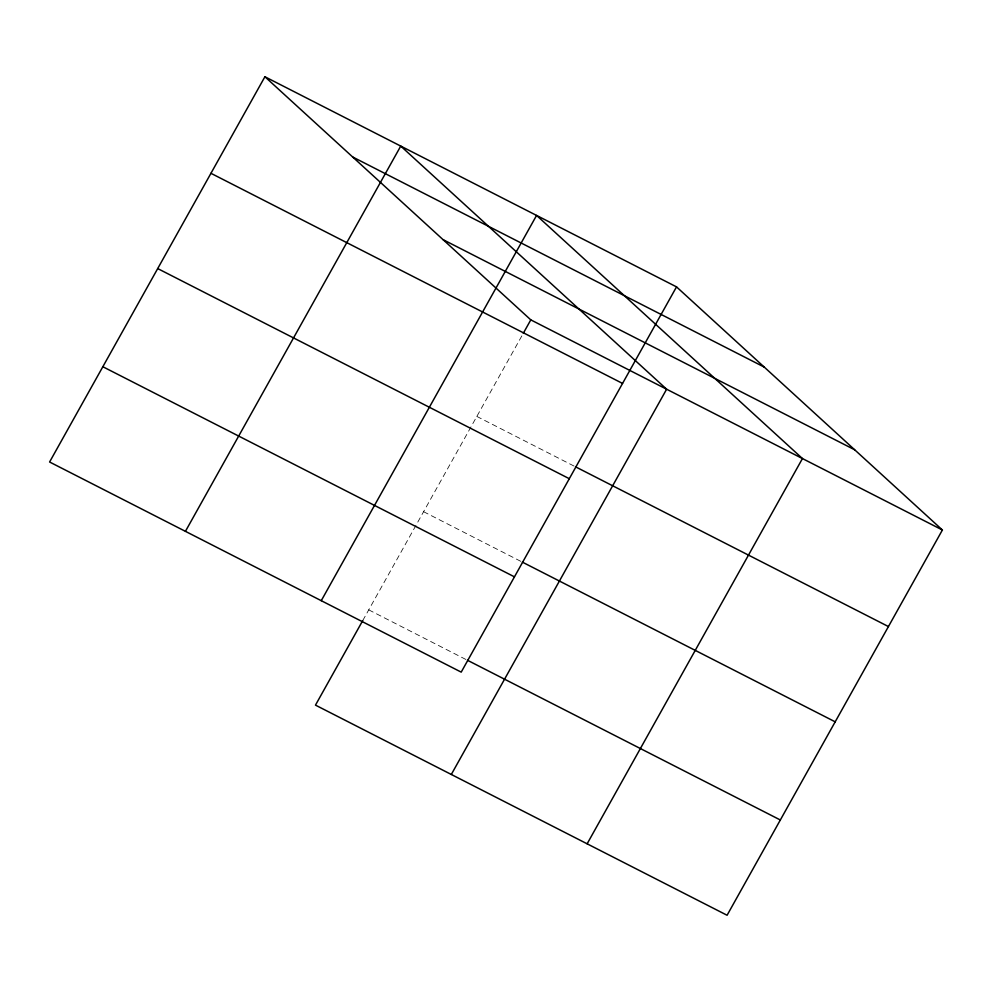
<?xml version="1.0" encoding="UTF-8"?>
<svg xmlns="http://www.w3.org/2000/svg" width="992" height="992" viewBox="0 0 992 992"><rect width="100%" height="100%" fill="white"/><g stroke="black" fill="none" stroke-linecap="round" stroke-linejoin="round"><path stroke-width="0.74" stroke-dasharray="4.96 3.72" d="M362.737 620.595L522.548 334.626M476.83 416.429L574.244 466.166M423.584 511.698L520.998 561.435M368.726 609.857L466.141 659.593"/><path stroke-width="1.49" d="M264.914 76.744L49.6 461.999L461.206 672.13L676.519 286.874L264.914 76.744L530.794 319.87L942.4 530.001L727.086 915.256L315.481 705.126L362.737 620.595M185.43 531.34L400.743 146.084L666.624 389.211L451.31 774.467M321.259 600.681L536.573 215.425L802.454 458.552L587.14 843.808M523.305 333.287L530.794 319.87M352.656 156.984L764.262 367.102M443.052 239.642L854.658 449.773M210.949 173.302L622.554 383.433M575.62 466.86L888.435 626.56M157.703 268.572L569.309 478.702M522.375 562.129L835.19 721.829M102.846 366.73L514.451 576.848M467.517 660.288L780.332 819.987M676.519 286.874L942.4 530.001"/></g></svg>
